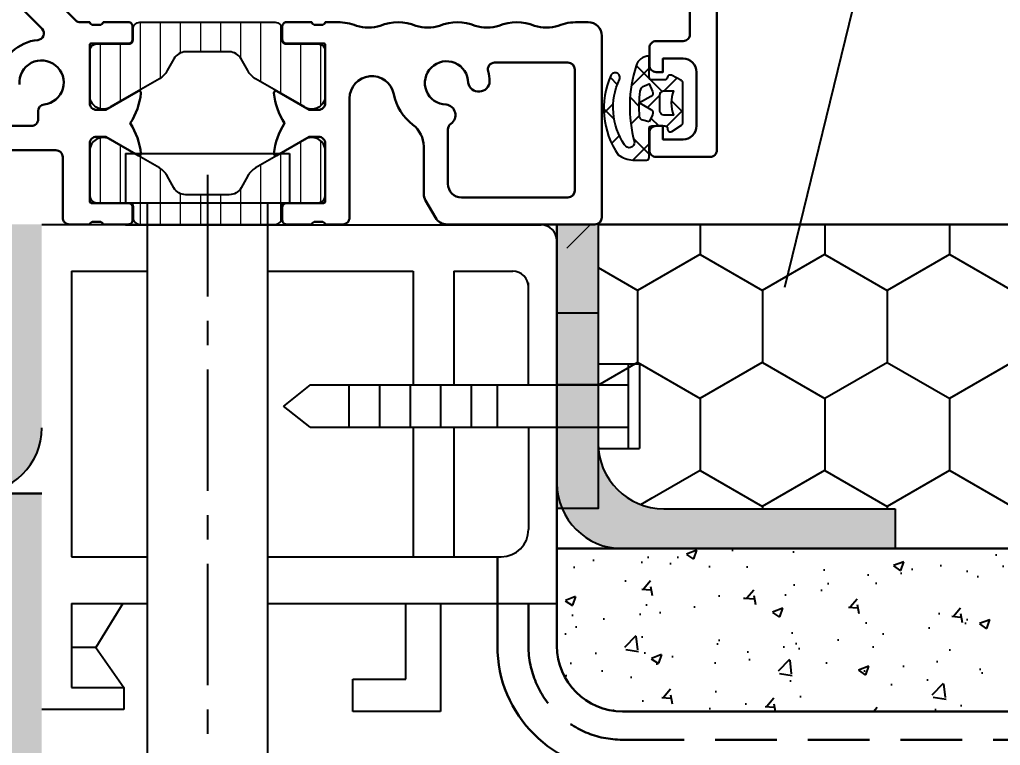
# Model space of a CAD drawing. Header units: millimetres. Extents: x 215300 to 349394, y -116838 to -1602.
# Drawn here: x 256984 to 257992, y -93049 to -92302 of the extents above; entities that cross this region are included whole.
import ezdxf
from ezdxf import colors
from ezdxf.entities.mleader import LeaderData, LeaderLine
from ezdxf.math import Vec2, Vec3

# ---------------------------------------------------------------- set-up
doc = ezdxf.new("R2010")
doc.units = ezdxf.units.MM
doc.linetypes.add('DASHED2', pattern=[9.525, 6.35, -3.175])
doc.linetypes.add('осевая', pattern=[2, 1.25, -0.25, 0.25, -0.25])
for name, color, linetype, lineweight in [('0S-Profile PVC-U', 254, 'Continuous', 25), ('0S-Shading PVC-U', 253, 'Continuous', 13), ('PDF _Геометрия', 7, 'Continuous', 0), ('АР_Тонкие', 250, 'Continuous', 5)]:
    doc.layers.add(name, color=color, linetype=linetype, lineweight=lineweight)
doc.layers.add('A-OKNO-RAM', color=140, linetype='Continuous')
doc.styles.add('Архитект', font='isocpeur.ttf', dxfattribs={"width": 0.8, "oblique": 8})
pattern_1 = [(50, (-670845.06, -458273.32), (106.223812, -9.293375), [11.107211, -122.179325]), (355, (-670845.06, -458273.32), (-20.548531, 111.396667), [8.885769, -97.74346]), (100.451, (-670836.21, -458274.09), (85.675665, 102.102785), [9.439672, -103.836392]), (46.1842, (-670845.06, -458243.7), (158.054184, -24.51302), [16.660817, -183.268987]), (96.6356, (-670831.89, -458245.74), (138.419895, 144.262884), [14.159508, -155.754588]), (351.184, (-670845.06, -458243.7), (138.420112, 144.262629), [13.328654, -146.61519]), (21, (-670830.25, -458251.105), (88.399922, -59.626495), [11.107211, -122.179325]), (326, (-670830.25, -458251.1), (36.034026, 107.391846), [8.885769, -97.74346]), (71.4514, (-670822.88, -458256.07), (124.433704, 47.76559), [9.439672, -103.836392]), (37.5, (-670845.06, -458273.32), (1.8008278, 49.3002985), [0, -96.5586906, 0, -99.2244213, 0, -98.1137]), (7.5, (-670845.06, -458273.32), (38.959586, 58.4108565), [0, -56.5727298, 0, -94.3372483, 0, -37.3942782]), (327.5, (-670878.086, -458273.32), (79.0568712, -3.3401769), [0, -37.024038, 0, -115.514998, 0, -153.2795165]), (317.5, (-670892.895, -458273.32), (86.3675655, 14.825061), [0, -48.131249, 0, -76.7138063, 0, -108.850671])]

# ---------------------------------------------------------------- blocks, each defined once
blk = doc.blocks.new('_224073_171230_Bar')
at = {"layer": '0S-Shading PVC-U'}
h = blk.add_hatch(dxfattribs=at)
h.set_pattern_fill('ANSI31', color=256, scale=0.468, angle=45, style=0)
edge = h.paths.add_edge_path()
edge.add_arc((37.254027, 0.500007), 0.5, 269.9999572, 360.0000428)
edge.add_line((37.754027, 0.500007), (37.754027, 1.310339))
edge.add_arc((38.054027, 1.310339), 0.3, 89.9999572, 180.0000428, ccw=False)
edge.add_line((38.054027, 1.610339), (40.454025, 1.610007))
edge.add_arc((40.454028, 2.110003), 0.499996, 269.99960647, 360.00027894)
edge.add_line((40.954024, 2.110005), (40.954024, 5.586547))
edge.add_arc((39.964206, 5.444236), 0.999996, 8.18161232, 122.72701183)
edge.add_line((39.423571, 6.285489), (35.791862, 4.188721))
edge.add_arc((36.541866, 2.88968), 1.500005, 120.00006528, 152.00572101)
edge.add_line((35.21737, 3.593757), (34.721595, 2.710527))
edge.add_arc((33.84958, 3.200005), 0.999999, 269.99997962, 330.69368175, ccw=False)
edge.add_line((33.84958, 2.200006), (30.618469, 2.200006))
edge.add_arc((30.618469, 3.200005), 0.999999, 209.30631825, 270.00002038, ccw=False)
edge.add_line((29.746454, 2.710527), (29.25068, 3.593757))
edge.add_arc((27.926184, 2.88968), 1.500005, 27.99427899, 59.99993472)
edge.add_line((28.676188, 4.188721), (25.044479, 6.285489))
edge.add_arc((24.503844, 5.444236), 0.999996, 57.27298817, 171.81838768)
edge.add_line((23.514026, 5.586547), (23.514026, 2.110005))
edge.add_arc((24.014021, 2.110002), 0.499995, 179.99966377, 270.00033623)
edge.add_line((24.014024, 1.610007), (26.414023, 1.610339))
edge.add_arc((26.414023, 1.310339), 0.3, -0.0000428, 90.0000428, ccw=False)
edge.add_line((26.714023, 1.310339), (26.714023, 0.500007))
edge.add_arc((27.214023, 0.500007), 0.5, 179.9999572, 270.0000428)
edge.add_line((27.214023, 0.000007), (37.254027, 0.000007))
edge = h.paths.add_edge_path()
edge.add_ellipse((37.254027, 14.5), major_axis=(0, 0.5), ratio=1, start_angle=269.9999572, end_angle=360.0000428, ccw=False)
edge.add_line((37.754027, 14.5), (37.754027, 13.689669))
edge.add_ellipse((38.054027, 13.689669), major_axis=(0, 0.3), ratio=1, start_angle=89.9999572, end_angle=180.0000428)
edge.add_line((38.054027, 13.389669), (40.454025, 13.390001))
edge.add_ellipse((40.454028, 12.890005), major_axis=(0, 0.499996), ratio=1, start_angle=269.99966377, end_angle=360.00033623, ccw=False)
edge.add_line((40.954024, 12.890002), (40.954024, 9.413461))
edge.add_ellipse((39.964206, 9.555772), major_axis=(0, 0.999996), ratio=1, start_angle=147.27298817, end_angle=261.81838768, ccw=False)
edge.add_line((39.423571, 8.714519), (35.791862, 10.811286))
edge.add_ellipse((36.541866, 12.110327), major_axis=(0, 1.500005), ratio=1, start_angle=117.99427899, end_angle=149.99993472, ccw=False)
edge.add_line((35.21737, 11.40625), (34.721595, 12.28948))
edge.add_ellipse((33.84958, 11.800002), major_axis=(0, 0.999999), ratio=1, start_angle=299.30631825, end_angle=360.00002038)
edge.add_line((33.84958, 12.800001), (30.618469, 12.800001))
edge.add_ellipse((30.618469, 11.800002), major_axis=(0, 0.999999), ratio=1, start_angle=359.99997962, end_angle=420.69368175)
edge.add_line((29.746454, 12.28948), (29.25068, 11.40625))
edge.add_ellipse((27.926184, 12.110327), major_axis=(0, 1.500005), ratio=1, start_angle=210.00006528, end_angle=242.00572101, ccw=False)
edge.add_line((28.676188, 10.811286), (25.044479, 8.714519))
edge.add_ellipse((24.503844, 9.555772), major_axis=(0, 0.999996), ratio=1, start_angle=98.18161232, end_angle=212.72701183, ccw=False)
edge.add_line((23.514026, 9.413461), (23.514026, 12.890002))
edge.add_ellipse((24.014022, 12.890005), major_axis=(0, 0.499996), ratio=1, start_angle=-0.00027894, end_angle=90.00039353, ccw=False)
edge.add_line((24.014024, 13.390001), (26.414023, 13.389669))
edge.add_ellipse((26.414023, 13.689669), major_axis=(0, 0.3), ratio=1, start_angle=179.9999572, end_angle=270.0000428)
edge.add_line((26.714023, 13.689669), (26.714023, 14.5))
edge.add_ellipse((27.214023, 14.5), major_axis=(0, 0.5), ratio=1, start_angle=-0.0000428, end_angle=90.0000428, ccw=False)
edge.add_line((27.214023, 15), (37.254027, 15))
at = {"layer": '0S-Profile PVC-U', "extrusion": (0, 0, -1)}
blk.add_lwpolyline([(-37.254027, 15, 0.414214), (-37.754027, 14.5), (-37.754027, 13.689669), (-37.754027, 13.689669, -0.414214), (-38.054027, 13.389669), (-40.454025, 13.390001), (-40.454025, 13.390001, 0.414217), (-40.954024, 12.890002), (-40.954024, 9.413461), (-40.954024, 9.413461, 0.546041), (-39.423571, 8.714519), (-35.791862, 10.811286), (-35.791862, 10.811286, 0.140566), (-35.21737, 11.40625), (-34.721595, 12.28948), (-34.721595, 12.28948, -0.271196), (-33.84958, 12.800001), (-30.618469, 12.800001), (-30.618469, 12.800001, -0.271196), (-29.746454, 12.28948), (-29.25068, 11.40625), (-29.25068, 11.40625, 0.140566), (-28.676188, 10.811286), (-25.044479, 8.714519), (-25.044479, 8.714519, 0.546041), (-23.514026, 9.413461), (-23.514026, 12.890002), (-23.514026, 12.890002, 0.414217), (-24.014024, 13.390001), (-26.414023, 13.389669), (-26.414023, 13.389669, -0.414214), (-26.714023, 13.689669), (-26.714023, 14.5), (-26.714023, 14.5, 0.414214), (-27.214023, 15), (-37.254027, 15)], format="xyb", close=True, dxfattribs=at)
at = {"layer": '0S-Profile PVC-U'}
blk.add_lwpolyline([(37.254027, 0.000007, 0.414214), (37.754027, 0.500007), (37.754027, 1.310339), (37.754027, 1.310339, -0.414214), (38.054027, 1.610339), (40.454025, 1.610007), (40.454025, 1.610007, 0.414217), (40.954024, 2.110005), (40.954024, 5.586547), (40.954024, 5.586547, 0.546041), (39.423571, 6.285489), (35.791862, 4.188721), (35.791862, 4.188721, 0.140566), (35.21737, 3.593757), (34.721595, 2.710527), (34.721595, 2.710527, -0.271196), (33.84958, 2.200006), (30.618469, 2.200006), (30.618469, 2.200006, -0.271196), (29.746454, 2.710527), (29.25068, 3.593757), (29.25068, 3.593757, 0.140566), (28.676188, 4.188721), (25.044479, 6.285489), (25.044479, 6.285489, 0.546041), (23.514026, 5.586547), (23.514026, 2.110005), (23.514026, 2.110005, 0.414217), (24.014024, 1.610007), (26.414023, 1.610339), (26.414023, 1.610339, -0.414214), (26.714023, 1.310339), (26.714023, 0.500007), (26.714023, 0.500007, 0.414214), (27.214023, 0.000007), (37.254027, 0.000007)], format="xyb", close=True, dxfattribs=at)

msp = doc.modelspace()

# ---------------------------------------------------------------- hatches: boundary and pattern name
at = {"lineweight": 30}
h = msp.add_hatch(color=256, dxfattribs=at)
edge = h.paths.add_edge_path()
edge.add_line((257006.413, -92512.891), (256963.942, -92512.891))
edge.add_line((256963.942, -92512.891), (256963.942, -92681.189))
edge.add_arc((256896.493, -92681.189), 67.449, -90, 0, ccw=False)
edge.add_line((256896.493, -92748.638), (256441.054, -92748.638))
edge.add_line((256441.054, -92748.638), (256441.054, -92789.686))
edge.add_line((256441.054, -92789.686), (256938.964, -92789.686))
edge.add_arc((256938.964, -92722.236), 67.449, 270, 360)
edge.add_line((257006.413, -92722.236), (257006.413, -92512.891))
h = msp.add_hatch(color=256, dxfattribs=at)
edge = h.paths.add_edge_path()
edge.add_arc((257645.732, -92737.971), 67.449, 180, 270, ccw=False)
edge.add_line((257578.283, -92737.971), (257578.283, -92513.389))
edge.add_line((257578.283, -92513.389), (257535.812, -92513.389))
edge.add_line((257535.812, -92513.389), (257535.812, -92779.018))
edge.add_arc((257603.261, -92779.018), 67.449, 180, 270)
edge.add_line((257603.261, -92846.467), (257883.606, -92846.467))
edge.add_line((257883.606, -92846.467), (257883.606, -92805.42))
edge.add_line((257883.606, -92805.42), (257645.732, -92805.42))
at = {"ltscale": 100}
h = msp.add_hatch(dxfattribs=at)
h.set_pattern_fill('HONEY', color=256, scale=23.322229, angle=270, style=0)
h.set_pattern_definition([(270, (-663572.75, -457674.855), (64.1274992, -111.0721134), [74.048076, -148.096151]), (30, (-663572.75, -457674.855), (64.1275222, 111.0721), [74.048076, -148.096151]), (330, (-663572.75, -457674.855), (128.2550215, -1.33e-05), [-148.096151, 74.048076])])
edge = h.paths.add_edge_path()
edge.add_line((258353.064, -92512.891), (258353.064, -92846.467))
edge.add_line((258353.064, -92846.467), (257883.606, -92846.467))
edge.add_line((257883.606, -92846.467), (257883.606, -92805.42))
edge.add_line((257883.606, -92805.42), (257645.732, -92805.42))
edge.add_arc((257645.779, -92737.92), 67.5, 184.65993, 269.960397, ccw=False)
edge.add_line((257578.503, -92743.404), (257578.283, -92512.891))
edge.add_line((257578.283, -92512.891), (258353.064, -92512.891))
at = {"lineweight": 30}
h = msp.add_hatch(color=256, dxfattribs=at)
h.paths.add_polyline_path([(257535.812, -92805.017), (257535.812, -92721.649), (257578.283, -92721.649), (257578.283, -92805.017)])
h.paths.add_polyline_path([(257578.283, -92603.792), (257578.283, -92678.05), (257535.812, -92678.05), (257535.812, -92603.792)])
at = {"ltscale": 100}
h = msp.add_hatch(dxfattribs=at)
h.set_pattern_fill('AR-CONC', color=256, scale=0.583056, style=0)
h.set_pattern_definition(pattern_1)
h.paths.add_polyline_path([(257006.413, -93075.057), (257006.413, -92789.686), (253974.234, -92789.686), (253974.234, -93075.057)])
h = msp.add_hatch(dxfattribs=at)
h.set_pattern_fill('AR-CONC', color=256, scale=0.583056, style=0)
h.set_pattern_definition(pattern_1)
h.paths.add_polyline_path([(259450.468, -93013.912), (259450.468, -92846.467), (257535.812, -92846.467), (257535.812, -92946.463, 0.41421356), (257603.261, -93013.912)])

# ---------------------------------------------------------------- linework, layer by layer
for p, q in [((257092.342, -92440.151), (257260.972, -92440.151)), ((257092.342, -92440.151), (257092.342, -92490.987)), ((257260.972, -92440.151), (257260.972, -92490.987)), ((257092.335, -92490.566), (257260.965, -92490.566)), ((257114.772, -92490.566), (257114.772, -93541.147)), ((257238.541, -92490.566), (257238.541, -93541.147)), ((257006.413, -92512.891), (257114.772, -92512.891)), ((257092.342, -92513.389), (257260.972, -92513.389)), ((257238.541, -92513.389), (257519.667, -92513.389)), ((257578.283, -92513.389), (257578.283, -92737.971)), ((257535.812, -92529.534), (257535.812, -92678.05)), ((257036.977, -92561.011), (257036.977, -92854.842)), ((257036.977, -92561.011), (257114.772, -92561.011)), ((257238.541, -92561.011), (257388.256, -92561.011)), ((257388.256, -92561.011), (257388.256, -92678.05)), ((257429.972, -92561.011), (257490.568, -92561.011)), ((257429.972, -92561.011), (257429.972, -92678.05)), ((257506.713, -92678.05), (257506.713, -92572.954)), ((257578.283, -92656.295), (257609.073, -92656.295)), ((257609.073, -92656.295), (257620.945, -92656.295)), ((257609.073, -92656.295), (257609.073, -92743.404)), ((257620.945, -92656.295), (257620.945, -92743.404)), ((257282.123, -92678.05), (257254.803, -92699.849)), ((257282.123, -92678.05), (257609.073, -92678.05)), ((257322.082, -92678.05), (257322.082, -92721.649)), ((257353.488, -92678.05), (257353.488, -92721.649)), ((257384.893, -92678.05), (257384.893, -92721.649)), ((257416.299, -92678.05), (257416.299, -92721.649)), ((257447.704, -92678.05), (257447.704, -92721.649)), ((257474.668, -92721.649), (257474.668, -92678.05)), ((257282.123, -92721.649), (257254.803, -92699.849)), ((257282.123, -92721.649), (257609.073, -92721.649)), ((257388.256, -92721.649), (257388.256, -92854.842)), ((257429.972, -92721.649), (257429.972, -92854.842)), ((257506.713, -92721.649), (257506.713, -92826.745)), ((257578.503, -92743.404), (257609.073, -92743.404)), ((257609.073, -92743.404), (257620.945, -92743.404)), ((257645.732, -92805.42), (257883.606, -92805.42)), ((257883.606, -92805.42), (257883.606, -92846.467)), ((257036.977, -92854.842), (257114.772, -92854.842)), ((257238.541, -92854.842), (257478.615, -92854.842)), ((257036.977, -92903.073), (257036.977, -92989.478)), ((257036.977, -92903.073), (257114.772, -92903.073)), ((257089.536, -92903.073), (257061.98, -92948.009)), ((257238.541, -92903.073), (257535.812, -92903.073)), ((257380.597, -92980.913), (257380.597, -92903.073)), ((257416.225, -92903.073), (257416.225, -93013.854)), ((257061.98, -92948.009), (257036.977, -92948.009)), ((257061.98, -92948.009), (257090.788, -92989.478)), ((257326.262, -93013.854), (257326.262, -92980.913)), ((257326.262, -92980.913), (257380.597, -92980.913)), ((257036.977, -92989.478), (257090.788, -92989.478)), ((257090.788, -92989.478), (257090.788, -93011.818)), ((257090.788, -93011.818), (257006.413, -93011.818)), ((257416.225, -93013.854), (257326.262, -93013.854))]:
    msp.add_line(p, q, dxfattribs=at)
at = {"linetype": 'осевая', "ltscale": 100}
msp.add_line((257176.657, -92462.055), (257176.657, -93914.424), dxfattribs=at)
at = {"lineweight": 30}
for p, q in [((257535.812, -92513.389), (257535.812, -92946.463)), ((259450.468, -92512.891), (257578.283, -92512.891)), ((253974.234, -92789.686), (257006.413, -92789.686)), ((257535.812, -92846.467), (259450.468, -92846.467)), ((257474.668, -92946.463), (257474.668, -92854.842)), ((257603.261, -93013.912), (259450.468, -93013.912))]:
    msp.add_line(p, q, dxfattribs=at)
at = {"linetype": 'DASHED2', "lineweight": 30, "ltscale": 10}
for p, q in [((257506.659, -92903.073), (257506.659, -92946.463)), ((257603.261, -93043.065), (259450.468, -93043.065))]:
    msp.add_line(p, q, dxfattribs=at)
at = {"ltscale": 100}
for points in [[(257535.812, -92603.792), (257578.283, -92603.792), (257578.283, -92678.05), (257535.812, -92678.05)], [(257535.812, -92721.649), (257578.283, -92721.649), (257578.283, -92805.017), (257535.812, -92805.017)]]:
    msp.add_lwpolyline(points, close=True, dxfattribs=at)
for centre, radius, start, end in [((257519.667, -92529.534), 16.145, 0, 90), ((257490.568, -92577.156), 16.145, 0, 90), ((256938.964, -92722.236), 67.449, 270, 0), ((257645.732, -92737.971), 67.449, 180, 270), ((257603.261, -92779.018), 67.449, 180, 270), ((257478.615, -92826.745), 28.098, 270, 0)]:
    msp.add_arc(centre, radius, start, end, dxfattribs=at)
at = {"lineweight": 30}
for radius in [128.594, 67.449]:
    msp.add_arc((257603.261, -92946.463), radius, 180, 270, dxfattribs=at)
at = {"linetype": 'DASHED2', "lineweight": 30, "ltscale": 10}
msp.add_arc((257603.261, -92946.463), 96.602, 180, 270, dxfattribs=at)
at = {"layer": 'A-OKNO-RAM', "color": 8, "extrusion": (0, 0, -1)}
for p, q in [((257630.753, -92352.084), (257612.386, -92370.451)), ((257617.354, -92349.491), (257643.923, -92376.06)), ((257590.547, -92361.59), (257597.989, -92369.032)), ((257659.181, -92362.562), (257646.201, -92375.542)), ((257611.064, -92382.106), (257620.538, -92391.581)), ((257641.774, -92379.969), (257629.033, -92392.71)), ((257653.506, -92385.643), (257665.342, -92397.479)), ((257584.07, -92394.019), (257594.805, -92404.754)), ((257593.833, -92389.004), (257584.207, -92398.63)), ((257665.342, -92395.306), (257648.564, -92412.085)), ((257620.837, -92400.906), (257611.886, -92409.857)), ((257632.54, -92403.583), (257640.517, -92411.559)), ((257600.161, -92421.582), (257592.122, -92429.62)), ((257614.624, -92424.573), (257630.739, -92440.688)), ((257630.739, -92429.91), (257613.846, -92446.803))]:
    msp.add_line(p, q, dxfattribs=at)
msp.add_lwpolyline([(-257665.342, -92408.51), (-257665.342, -92408.51), (-257665.342, -92367.529, -0.294257), (-257663.817, -92365.033), (-257663.817, -92365.033), (-257653.517, -92359.543, -0.496013), (-257649.524, -92361.54, 0.407966), (-257646.738, -92364.312), (-257646.738, -92364.312), (-257633.526, -92364.312, 0.418741), (-257630.753, -92361.553), (-257630.753, -92361.553), (-257630.753, -92339.732, -0.337108), (-257617.242, -92349.866, -0.14429), (-257615.564, -92428.231, 0.851582), (-257605.496, -92430.951, 0.264973), (-257600.182, -92363.806, -0.422482), (-257597.788, -92357.254, -0.422482), (-257591.306, -92359.832, -0.26177), (-257598.884, -92441.327, -0.135726), (-257613.992, -92446.815), (-257613.992, -92446.815), (-257627.938, -92446.815, -0.419074), (-257630.739, -92444.07), (-257630.739, -92444.07), (-257630.739, -92414.304, 0.417862), (-257633.512, -92411.559), (-257633.512, -92411.559), (-257646.932, -92411.559, 0.41541), (-257649.704, -92414.318, -0.648725), (-257653.905, -92417.313), (-257653.905, -92417.313), (-257663.984, -92410.88, -0.272276)], format="xyb", close=True, dxfattribs=at)
at = {"layer": 'A-OKNO-RAM', "color": 8}
for points in [[(257630.739, -92407.4), (257630.739, -92407.4), (257624.077, -92405.77, -0.324551), (257620.919, -92402.044, -0.0489788), (257621.503, -92375.909, -0.281017), (257625.977, -92370.241), (257625.977, -92370.241), (257630.753, -92368.471), (257634.22, -92376.04, -0.390648), (257632.472, -92381.401), (257632.472, -92381.401), (257620.661, -92388.019), (257632.48, -92394.642, -0.393863), (257634.209, -92400.045), (257634.209, -92400.045)], [(257645.933, -92400.496), (257645.933, -92400.496, -0.414212), (257641.774, -92396.337), (257641.774, -92396.337), (257641.774, -92379.701, -0.414218), (257645.934, -92375.542), (257645.934, -92375.542), (257655.638, -92375.542, 0.177087), (257655.638, -92400.496), (257655.638, -92400.496)]]:
    msp.add_lwpolyline(points, format="xyb", close=True, dxfattribs=at)
at = {"layer": 'PDF _Геометрия', "lineweight": 30}
for points in [[(257700.256, -91022.553), (257700.257, -92436.641, -0.414214), (257693.326, -92443.573), (257693.326, -92443.573), (257637.871, -92443.573, -0.414214), (257630.939, -92436.641), (257630.939, -92436.641), (257630.939, -92418.619, -0.414214), (257637.871, -92411.687), (257637.871, -92411.687), (257644.803, -92411.687), (257644.803, -92425.55), (257665.598, -92425.55, 0.414214), (257679.462, -92411.687), (257679.462, -92411.687), (257679.462, -92356.232, 0.414214), (257665.598, -92342.369), (257665.598, -92342.369), (257644.803, -92342.369), (257644.803, -92356.232), (257637.871, -92356.232, -0.414214), (257630.939, -92349.301), (257630.939, -92349.301), (257630.939, -92331.278, -0.414214), (257637.871, -92324.346), (257637.871, -92324.346), (257665.598, -92324.346, 0.414214), (257672.53, -92317.414), (257672.53, -92317.414), (257672.53, -92242.551, 0.414214)], [(256979.89, -92241.705), (257041.092, -92302.907), (257041.092, -92302.907, 0.198912), (257045.994, -92304.937), (257055.599, -92304.937), (257055.599, -92304.937, 0.338212), (257059.387, -92307.71), (257065.675, -92307.71), (257065.675, -92307.71, 0.338181), (257069.463, -92304.937), (257095.527, -92304.937), (257095.527, -92304.937, -0.414214), (257099.686, -92309.096), (257099.686, -92322.682), (257099.686, -92322.682, -0.414214), (257095.527, -92326.841), (257057.263, -92326.841), (257057.263, -92326.841, 0.414214), (257055.599, -92328.505), (257055.599, -92388.118), (257055.599, -92388.118, 0.414214), (257062.531, -92395.05), (257072.236, -92395.05), (257105.409, -92375.898), (257105.409, -92375.898, -0.610538), (257108.272, -92377.744, -0.120938), (257097.287, -92408.914, -0.120938), (257108.272, -92440.084, -0.610538), (257105.409, -92441.93), (257072.236, -92422.778), (257062.531, -92422.778), (257062.531, -92422.778, 0.414214), (257055.599, -92429.709), (257055.599, -92489.323), (257055.599, -92489.323, 0.414214), (257057.263, -92490.987), (257095.527, -92490.987), (257095.527, -92490.987, -0.414214), (257099.686, -92495.146), (257099.686, -92508.732), (257099.686, -92508.732, -0.414214), (257095.527, -92512.891), (257069.463, -92512.891), (257069.463, -92512.891, 0.338181), (257065.675, -92510.118), (257059.387, -92510.118), (257059.387, -92510.118, 0.338212), (257055.599, -92512.891), (257034.804, -92512.891), (257034.804, -92512.891, -0.414514), (257027.872, -92505.959), (257027.872, -92443.573), (257027.872, -92443.573, 0.414521), (257020.941, -92436.641), (256972.418, -92436.641)]]:
    msp.add_lwpolyline(points, format="xyb", dxfattribs=at)
at = {"layer": 'PDF _Геометрия', "lineweight": 30, "extrusion": (0, 0, -1)}
for points in [[(-256963.165, -92361.009, 0.355032), (-257002.298, -92323.301, -0.619173), (-257006.781, -92311.729), (-256965.888, -92270.832)], [(-256961.327, -92411.687), (-256995.695, -92411.687), (-256995.695, -92411.687, -0.414514), (-257002.627, -92404.755), (-257002.63, -92396.386), (-257002.63, -92396.386, 0.381133), (-257008.774, -92389.502, -0.663897), (-257020.546, -92349.29, -0.663897), (-256983.552, -92368.963, 0.808879)]]:
    msp.add_lwpolyline(points, format="xyb", dxfattribs=at)
msp.add_lwpolyline([(-257574.986, -92512.891, -0.414149), (-257581.918, -92505.959), (-257581.918, -92318.8), (-257581.918, -92318.8, -0.41422), (-257568.055, -92304.937), (-257557.422, -92304.96), (-257557.422, -92304.96, -0.106389), (-257537.337, -92308.635, 0.150725), (-257512.818, -92308.634, -0.203456), (-257476.337, -92308.635, 0.150737), (-257451.819, -92308.634, -0.203402), (-257415.337, -92308.635, 0.150738), (-257390.819, -92308.634, -0.203456), (-257354.337, -92308.635, 0.150737), (-257329.82, -92308.634, -0.102422), (-257310.498, -92304.937), (-257297.714, -92304.937), (-257297.714, -92304.937, 0.338212), (-257293.927, -92307.71), (-257287.638, -92307.71), (-257287.638, -92307.71, 0.338181), (-257283.851, -92304.937), (-257257.787, -92304.937), (-257257.787, -92304.937, -0.414214), (-257253.628, -92309.096), (-257253.628, -92322.682), (-257253.628, -92322.682, -0.414214), (-257257.787, -92326.841), (-257296.05, -92326.841), (-257296.05, -92326.841, 0.414214), (-257297.714, -92328.505), (-257297.714, -92388.118), (-257297.714, -92388.118, 0.414214), (-257290.782, -92395.05), (-257281.078, -92395.05), (-257247.905, -92375.898), (-257247.905, -92375.898, -0.610538), (-257245.042, -92377.744, -0.120938), (-257256.027, -92408.914, -0.120938), (-257245.042, -92440.084, -0.610538), (-257247.905, -92441.93), (-257281.078, -92422.777), (-257290.782, -92422.777), (-257290.782, -92422.777, 0.414214), (-257297.714, -92429.709), (-257297.714, -92489.323), (-257297.714, -92489.323, 0.414214), (-257296.05, -92490.987), (-257257.787, -92490.987), (-257257.787, -92490.987, -0.414214), (-257253.628, -92495.146), (-257253.628, -92508.732), (-257253.628, -92508.732, -0.414214), (-257257.787, -92512.891), (-257283.851, -92512.891), (-257283.851, -92512.891, 0.338181), (-257287.638, -92510.118), (-257293.927, -92510.118), (-257293.927, -92510.118, 0.338212), (-257297.714, -92512.891), (-257315.737, -92512.891), (-257315.737, -92512.891, -0.414489), (-257322.669, -92505.959), (-257322.669, -92383.432), (-257322.669, -92383.432, 0.904685), (-257368.301, -92378.863, -0.18496), (-257387.901, -92410.525, 0.235207), (-257398.918, -92432.651), (-257398.918, -92481.447), (-257398.918, -92481.447, -0.131644), (-257400.776, -92488.379), (-257410.925, -92505.959), (-257410.925, -92505.959, -0.267046), (-257422.931, -92512.891), (-257574.986, -92512.891)], format="xyb", close=True, dxfattribs=at)
at = {"layer": 'PDF _Геометрия', "lineweight": 30}
msp.add_lwpolyline([(257554.191, -92478.232, -0.414133), (257547.259, -92485.164), (257437.737, -92485.164), (257437.737, -92485.164, -0.413974), (257423.873, -92471.3), (257423.902, -92415.197), (257423.902, -92415.197, -0.245787), (257426.884, -92409.504, 0.687062), (257422.02, -92389.577, -0.664786), (257406.857, -92351.475, -0.664786), (257444.672, -92367.341, 0.881814), (257466.746, -92365.872, 0.0603354), (257465.114, -92355.337, -0.49702), (257471.787, -92346.528), (257547.259, -92346.528), (257547.259, -92346.528, -0.414169), (257554.191, -92353.459), (257554.191, -92478.232)], format="xyb", close=True, dxfattribs=at)
at = {"layer": 'PDF _Геометрия', "lineweight": 9}
msp.add_lwpolyline([(257546.07, -92537.476), (257570.324, -92513.101)], dxfattribs=at)
at = {"layer": 'АР_Тонкие', "linetype": 'ByBlock', "lineweight": -2, "extrusion": (0, 0, -1)}
msp.add_lwpolyline([(-257770.23, -92577.461), (-258302.897, -90397.113)], dxfattribs=at)

# ---------------------------------------------------------------- block references
at = {"layer": 'A-OKNO-RAM', "color": 8, "extrusion": (0, 0, -1), "xscale": -13.86361401169008, "yscale": 13.86361401169008, "zscale": 13.86361401169008}
msp.add_blockref('_224073_171230_Bar', (-256729.805, -92512.891), dxfattribs=at)

# ---------------------------------------------------------------- leaders
at = {"layer": 'АР_Тонкие'}
ml = msp.add_multileader_mtext('Standard', dxfattribs=at)
ml.set_content('\\pxsm1,ql;Пароизоляционная лента', color=256, style='Архитект')
ml.set_leader_properties()
ml.build(insert=Vec2(0, 0))
ml.multileader.update_dxf_attribs({"text_left_attachment_type": 6, "text_right_attachment_type": 6, "dogleg_length": 100, "arrow_head_size": 250})
ctx = ml.context
ctx.base_point, ctx.char_height, ctx.arrow_head_size, ctx.landing_gap_size, ctx.plane_origin, ctx.plane_x_axis = Vec3(255755.102, -89840.651), 250, 250, 25, Vec3(212739.569, -112453.918), Vec3(-1, 0)
ctx.left_attachment, ctx.right_attachment = 6, 6
notes = []
notes.append((ctx, [(1, (1, 1, 0), (255855.102, -89840.651), (-1, 0), 100, [(0, [(256963.942, -92681.189)], 0, [])])]))
ctx.mtext.insert, ctx.mtext.width, ctx.mtext.defined_height, ctx.mtext.flow_direction = Vec3(252544.967, -89515.651), 8498.60878, 1142.931, 5
ml = msp.add_multileader_mtext('Standard', dxfattribs=at)
ml.set_content('\\pxsm1,ql;Пенный утеплитель', color=256, style='Архитект')
ml.set_leader_properties()
ml.build(insert=Vec2(0, 0))
ml.multileader.update_dxf_attribs({"text_left_attachment_type": 6, "text_right_attachment_type": 6, "dogleg_length": 100, "arrow_head_size": 250})
ctx = ml.context
ctx.base_point, ctx.char_height, ctx.arrow_head_size, ctx.landing_gap_size, ctx.plane_origin, ctx.plane_x_axis = Vec3(255623.804, -90459.929), 250, 250, 25, Vec3(211500.33, -115483.159), Vec3(-1, 0)
ctx.left_attachment, ctx.right_attachment = 6, 6
notes.append((ctx, [(1, (1, 1, 0), (255723.804, -90459.929), (-1, 0), 100, [(0, [(256619.582, -92616.986)], 0, [])])]))
ctx.mtext.insert, ctx.mtext.width, ctx.mtext.defined_height, ctx.mtext.flow_direction = Vec3(253123.669, -90134.929), 8498.60878, 1142.931, 5
for ctx, leaders in notes:
    for number, flags, end, landing, length, lines in leaders:
        leader = LeaderData()
        leader.index, (leader.has_last_leader_line, leader.has_dogleg_vector, leader.attachment_direction) = number, flags
        leader.last_leader_point, leader.dogleg_vector, leader.dogleg_length = Vec3(end), Vec3(landing), length
        for number, points, colour, breaks in lines:
            line = LeaderLine()
            line.index, line.vertices, line.color, line.breaks = number, Vec3.list(points), colors.encode_raw_color(colour), breaks
            leader.lines.append(line)
        ctx.leaders.append(leader)

doc.saveas('drawing.dxf')
